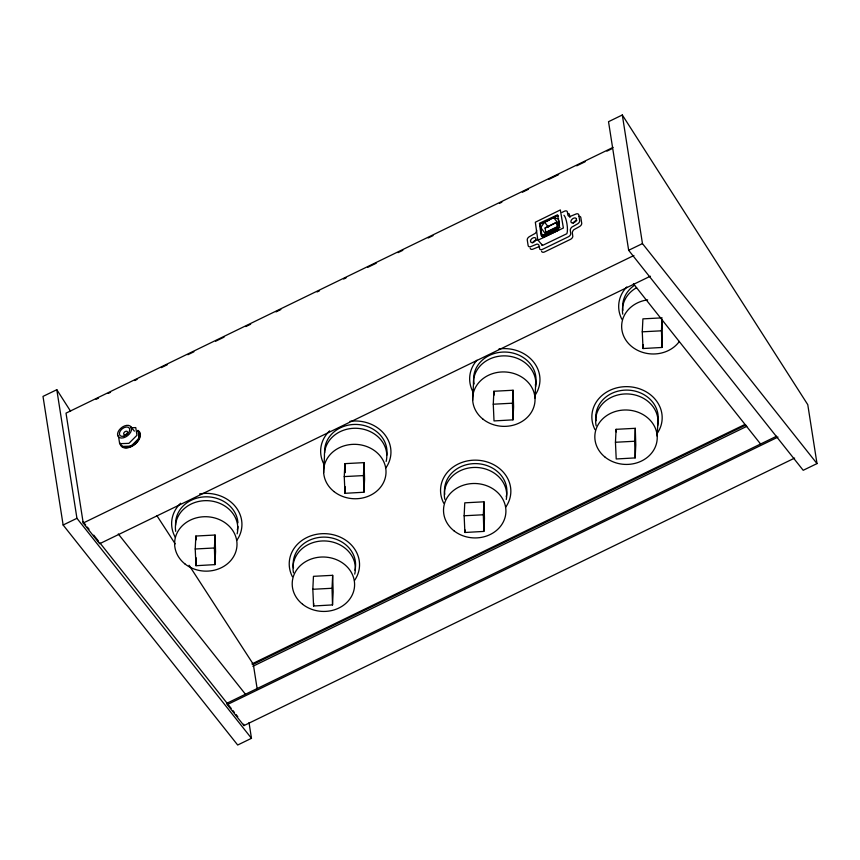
<?xml version="1.0" encoding="UTF-8"?>
<svg xmlns="http://www.w3.org/2000/svg" width="860" height="860" viewBox="0 0 860 860"><rect width="100%" height="100%" fill="white"/><g stroke="black" fill="none" stroke-linecap="round" stroke-linejoin="round"><path stroke-width="1.29" d="M195.231 548.992L195.865 536.038L215.064 535.027L215.559 551.668L214.925 564.622L195.983 565.708L195.231 548.992L214.419 547.981L215.064 535.027M195.983 565.708L196.37 557.936M312.825 589.283L313.459 576.329L332.659 575.318L333.153 591.97L332.519 604.913L313.577 605.999L312.825 589.283L332.024 588.272L332.659 575.318M313.577 605.999L313.707 603.408M323.661 472.656L324.457 456.596A31.218 27.219 2.8 0 1 357.986 428.366A31.218 27.219 2.8 0 1 386.151 461.444M344.247 476.601L344.881 463.647L364.081 462.637L364.575 479.289L363.941 492.232L345 493.317L344.247 476.601L363.436 475.591L364.081 462.637M345 493.317L345.322 486.846M464.142 515.774L464.776 502.831L483.976 501.81L484.47 518.462L483.836 531.415L464.894 532.49L464.142 515.774L483.331 514.764L483.976 501.81M464.894 532.49L465.023 529.9M472.677 400.265L473.462 384.205A31.218 27.219 2.8 0 1 505.648 355.889A31.218 27.219 2.8 0 1 535.608 386.721M493.264 404.211L493.898 391.257L513.087 390.246L513.592 406.898L512.958 419.852L494.016 420.927L493.264 404.211L512.452 403.2L513.087 390.246M534.995 398.029L535.78 381.969M615.448 442.266L616.093 429.323L635.282 428.312L635.787 444.953L635.153 457.907L616.212 458.982L615.448 442.266L634.648 441.255L635.282 428.312M662.189 320.425L661.974 347.462L643.033 348.536L642.269 331.82L642.914 318.866L662.103 317.856M643.033 348.536L643.226 344.656M661.974 347.462L661.469 330.81L662.039 319.157M657.191 436.095L657.975 420.035M549.895 233.06L548.938 233.931L549.562 233.877M552.131 231.921L553.098 231.071M556.99 229.642L555.883 230.555M549.884 233.178L549.443 233.78M549.594 233.286L548.938 234.038M544.896 235.522L543.638 236.736L544.154 234.769L544.154 235.898L544.326 234.974L545.283 235.941M543.638 236.736L544.993 235.651L544.058 235.769M552.163 231.426L552.313 232.297M546.078 234.64L547.723 233.963L545.992 234.651M550.701 233.135L551.367 231.856M550.808 233.264L551.4 232.221M554.786 230.394C552.916 230.286 556.678 231.501 554.732 230.039M550.669 232.404L550.464 231.598L551.69 232.651M554.034 230.598L554.829 230.168M549.594 233.662L549.594 233.092M558.645 218.999L553.711 217.677L544.52 222.149L540.671 227.728C542.574 229.136 546.831 237.381 547.272 233.823M545.068 228.179L556.775 222.321L559.204 225.374M550.776 232.254L551.518 232.92M552.356 231.437C552.894 230.824 552.937 232.039 553.087 230.953M552.034 231.91L553.485 231.921L552.937 231.921M549.776 232.748L548.734 233.297L549.69 233.221M554.646 230.233C553.571 232.168 553.926 230.265 553.98 231.716M70.563 411.209L56.803 389.709L43 396.406L63.135 525.019L237.682 745.018L251.475 738.31L249.013 722.604M622.317 114.982L608.525 121.69L628.66 250.292L803.197 470.291L817 463.594L807.776 404.684L622.317 114.982L642.463 243.595L817 463.594M613.083 147.382L66.016 413.144L83.216 523.02L99.642 543.724L650.343 276.2M96.073 399.319L98.492 398.148M108.145 393.45L110.564 392.278M134.719 380.55L137.138 379.367M161.282 367.639L167.324 364.704M187.856 354.728L193.898 351.794M215.634 341.237L224.084 337.131M245.82 326.574L250.658 324.22M276.017 311.9L280.844 309.557M317.082 291.959L319.49 290.787M343.645 279.048L346.064 277.877M367.8 267.32L376.25 263.214M397.997 252.647L402.824 250.303M428.183 237.983L433.01 235.64M499.434 203.369L501.853 202.197M522.385 192.221L528.416 189.286M548.949 179.321L558.613 174.623M576.727 165.819L585.187 161.712M606.923 151.156L611.75 148.812M561.999 212.399L564.343 211.259A3.182 1.989 -38.4 0 1 567.256 211.538L567.88 214.882A4.236 2.655 -38.4 0 0 570.105 216.451L575.684 214.151A3.182 1.989 -38.4 0 1 578.769 214.935L579.662 220.611A3.182 1.989 -38.4 0 1 577.232 224.084L571.771 227.148A4.236 2.655 -38.4 0 0 570.32 230.501L570.76 233.931A3.182 1.989 -38.4 0 1 568.342 236.801L542.585 249.314A3.182 1.989 -38.4 0 1 539.671 249.034L539.048 245.691A4.236 2.655 -38.4 0 0 536.823 244.122L531.244 246.433A3.182 1.989 -38.4 0 1 528.148 245.637L527.255 239.962A3.182 1.989 -38.4 0 1 529.685 236.489L535.146 233.425A4.236 2.655 -38.4 0 0 536.597 230.082M544.67 222.31L549.422 219.999M547.379 234.662L545.767 232.63L545.133 227.825L556.624 222.245L557.323 226.696L545.831 232.286M557.527 227.083L546.035 232.673L547.648 234.705M542.671 235.231L541.101 235.425L539.457 223.267L557.603 214.796L559.441 226.524L558.086 227.75L558.516 230.007L543.111 237.489L542.671 235.231L543.111 237.489M542.778 235.361L558.086 227.75M544.262 234.898L545.616 235.78M550.561 231.727L550.518 233.393M557.656 228.287L557.893 229.814M543.585 235.468L559.978 227.513M545.767 234.576L545.928 235.629M548.121 234.565L547.476 233.726M548.916 234.415C548.863 234.264 547.992 232.737 549.755 232.662M543.004 237.36L558.516 230.007M63.135 525.019L76.938 518.311L56.803 389.709M628.66 250.292L642.463 243.595M83.216 523.02L633.917 255.495M251.873 663.963L744.609 424.603M253.033 664.414L745.76 425.055M252.851 666.296L746.792 426.345M776.558 436.246L227.061 703.179L227.287 704.598L243.939 725.603L794.64 458.079M227.287 704.598L777.988 437.084M558.376 216.021L557.355 215.613L540.177 224.18L541.822 236.328M552.066 232.017L553.356 231.641M549.422 233.963L548.831 233.909M552.711 231.996L553.485 231.921M563.977 215.247C566.514 217.795 568.471 229.663 566.869 233.705L542.466 245.455L537.812 239.886L535.328 222.224L560.344 209.947L563.375 228.007L537.984 240.176M553.636 217.429L555.592 216.483M642.269 331.82L661.469 330.81M130.462 427.785L135.751 427.581L136.955 435.289L128.914 443.341L119.658 443.695L118.454 435.988M121.862 446.458L131.107 446.114L139.159 438.062L137.944 430.355M547.648 233.855L547.841 234.705M556.828 229.34L555.603 230.362M555.85 230.254C556.871 229.695 556.334 229.684 555.904 230.222M557.054 229.523L555.732 229.62L555.861 230.673M555.657 230.501L556.979 229.512M551.421 231.716L551.797 232.78M540.381 225.051L542.004 236.242M633.401 283.725L760.337 443.717M553.711 217.677L559.247 224.653M559.473 225.417L557.043 222.364L557.742 226.814M544.52 222.149L548.465 227.126M131.096 427.001A8.052 5.042 -38.4 0 1 123.571 437.762A8.052 5.042 -38.4 0 1 119.024 430.269A8.052 5.042 -38.4 0 1 131.096 427.001L134.375 431.15M118.282 533.952L245.229 693.955M82.99 521.601L85.688 524.998M87.365 527.105L89.031 529.201M93.751 535.146L98.61 541.284M99.889 542.886L227.663 703.942M228.706 705.254L231.179 708.371M232.823 710.446L234.468 712.521M236.113 714.596L237.758 716.67M76.938 518.311L251.475 738.31M156.961 515.763L175.214 543.885M189.082 565.267L253.313 664.275L257.204 689.118M542.09 245.358L541.8 244.347M541.241 230.835L540.66 226.965M541.553 251.206L541.725 251.625A3.182 1.989 -38.4 0 0 544.638 251.905L570.395 239.392A3.182 1.989 -38.4 0 0 572.814 236.522L572.373 233.081A4.236 2.655 -38.4 0 1 573.824 229.738L579.285 226.674A3.182 1.989 -38.4 0 0 581.715 223.202L580.822 217.526A3.182 1.989 -38.4 0 0 579.156 216.354M546.637 234.232L546.885 235.167M569.933 217.472L569.309 214.129A3.182 1.989 -38.4 0 0 567.815 213.463M558.828 220.214L559.398 223.869M554.764 230.415L554.872 231.103M546.046 234.436L546.207 235.489M243.724 724.184L243.939 725.603M616.093 429.323L616.212 431.892M493.898 391.257L494.07 395.116M344.881 463.647L345.29 472.645M195.865 536.038L196.037 539.897M634.648 441.255L635.153 457.907M512.452 403.2L512.958 419.852M483.331 514.764L483.836 531.415M363.436 475.591L363.941 492.232M332.024 588.272L332.519 604.913M214.419 547.981L214.925 564.622M293.486 567.804A31.218 27.219 2.8 0 1 325.402 537.135A31.218 27.219 2.8 0 1 354.922 570.288M293.518 572.824A31.218 27.219 2.8 0 1 324.532 540.94A31.218 27.219 2.8 0 1 354.728 574.125M292.4 576.695A35.163 30.659 2.8 0 1 326.402 533.727A35.163 30.659 2.8 0 1 354.471 580.543M474.15 383.915A31.218 27.219 2.8 0 1 505.153 352.041A31.218 27.219 2.8 0 1 535.35 385.215M498.983 348.945A35.163 30.659 2.8 0 1 533.888 362.361A35.163 30.659 2.8 0 1 534.909 395.471M473.409 392.676A35.163 30.659 2.8 0 1 476.956 360.211M444.803 494.306A31.218 27.219 2.8 0 1 476.719 463.626A31.218 27.219 2.8 0 1 506.228 496.779M444.835 499.316A31.218 27.219 2.8 0 1 475.171 467.431A31.218 27.219 2.8 0 1 506.293 499.456M443.717 503.186A35.163 30.659 2.8 0 1 477.719 460.229A35.163 30.659 2.8 0 1 505.787 507.034M679.357 341.442A31.218 27.219 2.8 0 1 626.929 341.613A31.218 27.219 2.8 0 1 647.677 299.85M622.941 310.342A31.218 27.219 2.8 0 1 634.572 285.219M622.747 314.179A31.218 27.219 2.8 0 1 636.583 287.702M621.855 319.232A35.163 30.659 2.8 0 1 626.8 286.939M596.12 420.798A31.218 27.219 2.8 0 1 628.037 390.117A31.218 27.219 2.8 0 1 657.545 423.281M596.152 425.808A31.218 27.219 2.8 0 1 626.478 393.923A31.218 27.219 2.8 0 1 657.61 425.958M595.034 429.688A35.163 30.659 2.8 0 1 629.036 386.721A35.163 30.659 2.8 0 1 657.104 433.537M324.639 452.768A31.218 27.219 2.8 0 1 356.825 424.453A31.218 27.219 2.8 0 1 386.774 455.273M349.966 421.335A35.163 30.659 2.8 0 1 384.871 434.752A35.163 30.659 2.8 0 1 385.893 467.862M324.392 465.056A35.163 30.659 2.8 0 1 329.616 430.86M237.898 526.481A31.218 27.219 2.8 0 1 237.317 529.996M175.623 525.148A31.218 27.219 2.8 0 1 205.078 496.833A31.218 27.219 2.8 0 1 237.94 522.912M175.698 531.351A31.218 27.219 2.8 0 1 207.615 500.671A31.218 27.219 2.8 0 1 237.134 533.834M199.649 493.919A35.163 30.659 2.8 0 1 235.479 506.658A35.163 30.659 2.8 0 1 236.876 540.252M175.375 537.446A35.163 30.659 2.8 0 1 180.611 503.25M573.19 223.138A3.182 1.989 -38.4 0 1 575.415 220.912L576.146 220.644A3.182 1.989 -38.4 0 1 576.845 220.536M530.201 248.228A3.182 1.989 -38.4 0 0 533.297 249.013L538.876 246.712A4.236 2.655 -38.4 0 1 539.704 246.798M532.716 242.799A3.182 1.989 -38.4 0 1 534.243 240.993L534.942 240.574A3.182 1.989 -38.4 0 1 536.371 240.198M137.686 430.623A11.126 6.966 -38.4 0 1 135.74 442.513A11.126 6.966 -38.4 0 1 122.12 446.2M120.873 444.867A11.126 6.966 -38.4 0 1 120.239 443.104M137.987 431.01A11.126 6.966 -38.4 0 1 134.988 443.889A11.126 6.966 -38.4 0 1 121.185 445.254M138.288 430.591A11.653 7.299 -38.4 0 1 134.117 444.986A11.653 7.299 -38.4 0 1 120.11 443.803M530.469 240.864L530.996 242.348A3.182 1.989 -38.4 0 0 532.835 242.52L533.555 242.251A3.182 1.989 -38.4 0 0 535.984 238.779A3.182 1.989 -38.4 0 0 532.888 237.994L532.189 238.413A3.182 1.989 -38.4 0 0 530.663 240.22L530.469 240.864M576.458 219.117L576.254 220.364A3.182 1.989 -38.4 0 1 574.738 222.17L574.029 222.589A3.182 1.989 -38.4 0 1 570.943 221.794A3.182 1.989 -38.4 0 1 573.362 218.332L574.093 218.053A3.182 1.989 -38.4 0 1 575.92 218.236L576.458 219.117M302.569 604.247A31.218 27.219 2.8 0 0 353.933 590.186A31.218 27.219 2.8 0 0 313.696 558.237A31.218 27.219 2.8 0 0 302.569 604.247M483.008 419.175A31.218 27.219 2.8 0 0 534.372 405.114A31.218 27.219 2.8 0 0 494.124 373.165A31.218 27.219 2.8 0 0 483.008 419.175M453.887 530.738A31.218 27.219 2.8 0 0 505.25 516.677A31.218 27.219 2.8 0 0 465.002 484.728A31.218 27.219 2.8 0 0 453.887 530.738M605.203 457.24A31.218 27.219 2.8 0 0 656.567 443.169A31.218 27.219 2.8 0 0 616.319 411.22A31.218 27.219 2.8 0 0 605.203 457.24M333.992 491.565A31.218 27.219 2.8 0 0 385.355 477.504A31.218 27.219 2.8 0 0 345.107 445.555A31.218 27.219 2.8 0 0 333.992 491.565M184.975 563.956A31.218 27.219 2.8 0 0 236.339 549.884A31.218 27.219 2.8 0 0 196.091 517.946A31.218 27.219 2.8 0 0 184.975 563.956M123.829 436.16A5.934 3.709 -38.4 0 0 129.376 428.237A5.934 3.709 -38.4 0 0 120.486 430.634A5.934 3.709 -38.4 0 0 123.829 436.16M125.313 434.655A2.225 1.397 -38.4 0 0 127.398 431.677A2.225 1.397 -38.4 0 0 124.055 432.58A2.225 1.397 -38.4 0 0 125.313 434.655"/></g></svg>
